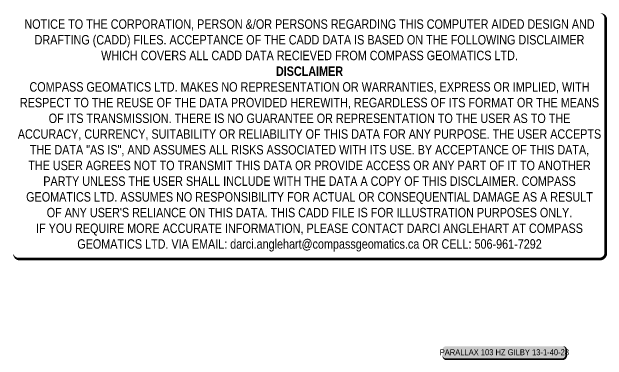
# Model space of a CAD drawing. Extents: x 301555 to 305504, y 5808283 to 5811840.
# Drawn here: x 303530 to 305504, y 5809439 to 5810594 of the extents above; entities that cross this region are included whole.
import ezdxf

# ---------------------------------------------------------------- set-up
doc = ezdxf.new("R2010")
doc.units = 0
doc.header["$LTSCALE"] = 5
doc.layers.add('DISCLAIMER', color=7, linetype='Continuous', plot=False)
doc.styles.add('80', font='ARIALN.TTF', dxfattribs={"height": 10})

# ---------------------------------------------------------------- blocks, each defined once
blk = doc.blocks.new('*U477')
h = blk.add_hatch(color=255)
edge = h.paths.add_edge_path()
edge.add_line((-96.5, -11.5), (96.5, -11.5))
edge.add_arc((96.5, -5.5), 6, 270, 360)
edge.add_line((102.5, -5.5), (102.5, 4))
edge.add_arc((96.5, 4), 6, 0, 90)
edge.add_line((96.5, 10), (-96.5, 10))
edge.add_arc((-96.5, 4), 6, 90, 180)
edge.add_line((-102.5, 4), (-102.5, -5.5))
edge.add_arc((-96.5, -5.5), 6, 180, 270)
at = {"color": 14, "flags": 128}
blk.add_lwpolyline([(-96.5, -11.5, 3, 3, 0), (96.5, -11.5, 3, 3, 0.414214), (102.5, -5.5, 3, 3, 0), (102.5, 4, 3, 0, 0.414214), (96.5, 10, 0, 0, 0), (-96.5, 10, 0, 0, 0.414214), (-102.5, 4, 0, 0, 0), (-102.5, -5.5, 0, 3, 0.414214)], format="xyseb", close=True, dxfattribs=at)
at = {"insert": (0, 0), "char_height": 10, "attachment_point": 5, "style": '80'}
blk.add_mtext_dynamic_manual_height_columns('{\\C14;PARALLAX 103 HZ GILBY 13-1-40-28}', width=412.2262, gutter_width=45, heights=[0], dxfattribs=at)
blk = doc.blocks.new('Disclaimer_Legal')
at = {"layer": 'DISCLAIMER', "color": 254, "flags": 128}
blk.add_lwpolyline([(-3612.9, -1104.6, 37.5, 37.5, 0), (4096.1, -1104.6, 37.5, 37.5, 0.414214), (4171.1, -1029.6, 37.5, 37.5, 0), (4171.1, 2078.7, 37.5, 0, 0.414214), (4096.1, 2153.7, 0, 0, 0), (-3612.9, 2153.7, 0, 0, 0.414214), (-3687.9, 2078.7, 0, 0, 0), (-3687.9, -1029.6, 0, 37.5, 0.414214)], format="xyseb", close=True, dxfattribs=at)
at = {"layer": 'DISCLAIMER', "color": 254, "insert": (241.6, 533.9), "char_height": 125, "width": 7717.568, "attachment_point": 5, "style": '80'}
blk.add_mtext('NOTICE TO THE CORPORATION, PERSON &/OR PERSONS REGARDING THIS COMPUTER AIDED DESIGN AND DRAFTING (CADD) FILES. ACCEPTANCE OF THE CADD DATA IS BASED ON THE FOLLOWING DISCLAIMER WHICH COVERS ALL CADD DATA RECIEVED FROM COMPASS GEOMATICS LTD.\\P{\\fArial Narrow|b1|i0|c0|p34;DISCLAIMER}\\PCOMPASS GEOMATICS LTD. MAKES NO REPRESENTATION OR WARRANTIES, EXPRESS OR IMPLIED, WITH RESPECT TO THE REUSE OF THE DATA PROVIDED HEREWITH, REGARDLESS OF ITS FORMAT OR THE MEANS OF ITS TRANSMISSION. THERE IS NO GUARANTEE OR REPRESENTATION TO THE USER AS TO THE ACCURACY, CURRENCY, SUITABILITY OR RELIABILITY OF THIS DATA FOR ANY PURPOSE. THE USER ACCEPTS THE DATA "AS IS", AND ASSUMES ALL RISKS ASSOCIATED WITH ITS USE. BY ACCEPTANCE OF THIS DATA, THE USER AGREES NOT TO TRANSMIT THIS DATA OR PROVIDE ACCESS OR ANY PART OF IT TO ANOTHER PARTY UNLESS THE USER SHALL INCLUDE WITH THE DATA A COPY OF THIS DISCLAIMER. COMPASS GEOMATICS LTD. ASSUMES NO RESPONSIBILITY FOR ACTUAL OR CONSEQUENTIAL DAMAGE AS A RESULT OF ANY USER\'S RELIANCE ON THIS DATA. THIS CADD FILE IS FOR ILLUSTRATION PURPOSES ONLY.\\PIF YOU REQUIRE MORE ACCURATE INFORMATION, PLEASE CONTACT DARCI ANGLEHART AT COMPASS GEOMATICS LTD. VIA EMAIL: darci.anglehart@compassgeomatics.ca OR CELL: 506-961-7292', dxfattribs=at)

msp = doc.modelspace()

# ---------------------------------------------------------------- block references
for name, p, xscale, yscale, zscale in [('Disclaimer_Legal', (304456.42, 5810050.932), 0.25, 0.25, 0.25), ('*U477', (305163.097, 5809465.407), 2.000779535086026, 2.000779535086026, 2.000779535086026)]:
    msp.add_blockref(name, p, dxfattribs=dict(xscale=xscale, yscale=yscale, zscale=zscale))

doc.saveas('drawing.dxf')
